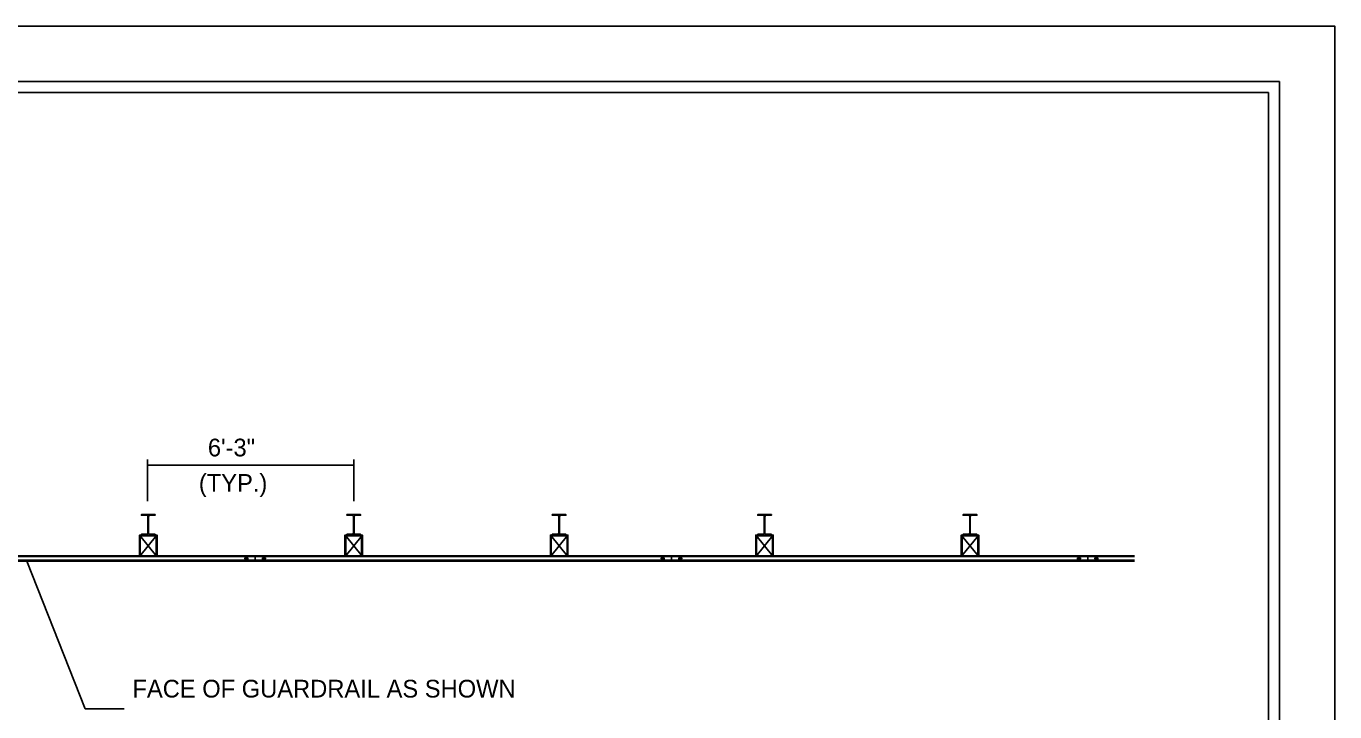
# Model space of a CAD drawing. Extents: x 0 to 1017, y -670 to 88.
# Drawn here: x 88.74 to 136, y 63.22 to 88 of the extents above; entities that cross this region are included whole.
import ezdxf

# ---------------------------------------------------------------- set-up
doc = ezdxf.new("R2010")
doc.units = 0
doc.layers.add('Border', color=7, linetype='Continuous')
doc.layers.add('Detail 1', color=7, linetype='Continuous')

msp = doc.modelspace()

# ---------------------------------------------------------------- linework, layer by layer
at = {"layer": 'Border'}
for points in [[(0, 88), (136, 88), (136, 0), (0, 0)], [(134, 86), (134, 70), (134, 2), (2, 2), (2, 86)], [(2.4, 85.6), (133.6, 85.6), (133.6, 2.4), (2.4, 2.4)]]:
    msp.add_lwpolyline(points, close=True, dxfattribs=at)
at = {"layer": 'Detail 1'}
for p, q in [((93.118, 70.842), (93.118, 72.337)), ((100.568, 70.842), (100.568, 72.337)), ((93.118, 72.134), (100.568, 72.134)), ((93.138, 70.283), (93.138, 69.683)), ((93.161, 69.683), (93.161, 70.283)), ((100.557, 70.283), (100.557, 69.683)), ((100.579, 69.683), (100.579, 70.283)), ((107.976, 70.283), (107.976, 69.683)), ((107.998, 69.683), (107.998, 70.283)), ((115.394, 70.283), (115.394, 69.683)), ((115.417, 69.683), (115.417, 70.283)), ((122.813, 70.283), (122.813, 69.683)), ((122.836, 69.683), (122.836, 70.283)), ((93.451, 68.846), (92.847, 69.601)), ((92.847, 68.846), (93.451, 69.601)), ((100.87, 68.846), (100.266, 69.601)), ((100.266, 68.846), (100.87, 69.601)), ((108.289, 68.846), (107.685, 69.601)), ((107.685, 68.846), (108.289, 69.601)), ((115.708, 68.846), (115.104, 69.601)), ((115.104, 68.846), (115.708, 69.601)), ((123.126, 68.846), (122.523, 69.601)), ((122.523, 68.846), (123.126, 69.601)), ((123.571, 68.861), (17.437, 68.861)), ((123.571, 68.832), (17.437, 68.832)), ((123.571, 68.7), (17.437, 68.7)), ((123.571, 68.671), (17.437, 68.671)), ((96.714, 68.805), (96.675, 68.805)), ((96.695, 68.805), (96.695, 68.726)), ((97.011, 68.873), (97.011, 68.658)), ((97.347, 68.805), (97.307, 68.805)), ((97.327, 68.805), (97.327, 68.726)), ((111.746, 68.805), (111.707, 68.805)), ((111.727, 68.805), (111.727, 68.726)), ((112.043, 68.873), (112.043, 68.658)), ((112.379, 68.805), (112.339, 68.805)), ((112.359, 68.805), (112.359, 68.726)), ((123.571, 68.861), (128.76, 68.861)), ((123.571, 68.832), (128.76, 68.832)), ((123.571, 68.7), (128.76, 68.7)), ((123.571, 68.671), (128.76, 68.671)), ((126.778, 68.805), (126.739, 68.805)), ((126.758, 68.805), (126.758, 68.726)), ((127.075, 68.873), (127.075, 68.658)), ((127.41, 68.805), (127.371, 68.805)), ((127.391, 68.805), (127.391, 68.726))]:
    msp.add_line(p, q, dxfattribs=at)
for points in [[(93.204, 70.326), (93.396, 70.326), (93.396, 70.353), (92.902, 70.353), (92.902, 70.326), (93.094, 70.326)], [(93.094, 70.326), (93.134, 70.303), (93.138, 70.283)], [(93.161, 70.283), (93.181, 70.32), (93.204, 70.326)], [(100.623, 70.326), (100.815, 70.326), (100.815, 70.353), (100.321, 70.353), (100.321, 70.326), (100.513, 70.326)], [(100.513, 70.326), (100.553, 70.303), (100.557, 70.283)], [(100.579, 70.283), (100.6, 70.32), (100.623, 70.326)], [(108.042, 70.326), (108.234, 70.326), (108.234, 70.353), (107.74, 70.353), (107.74, 70.326), (107.932, 70.326)], [(107.932, 70.326), (107.971, 70.303), (107.976, 70.283)], [(107.998, 70.283), (108.019, 70.32), (108.042, 70.326)], [(115.461, 70.326), (115.653, 70.326), (115.653, 70.353), (115.159, 70.353), (115.159, 70.326), (115.351, 70.326)], [(115.351, 70.326), (115.39, 70.303), (115.394, 70.283)], [(115.417, 70.283), (115.438, 70.32), (115.461, 70.326)], [(122.879, 70.326), (123.072, 70.326), (123.072, 70.353), (122.578, 70.353), (122.578, 70.326), (122.77, 70.326)], [(122.77, 70.326), (122.809, 70.303), (122.813, 70.283)], [(122.836, 70.283), (122.857, 70.32), (122.879, 70.326)], [(92.833, 69.613), (92.833, 68.832), (92.847, 68.846), (92.847, 69.601), (92.862, 69.586), (92.862, 68.861)], [(93.465, 69.613), (92.833, 69.613), (92.847, 69.601), (93.451, 69.601), (93.436, 69.586), (92.862, 69.586)], [(93.094, 69.64), (92.902, 69.64), (92.902, 69.613), (93.396, 69.613), (93.396, 69.64), (93.204, 69.64)], [(93.138, 69.683), (93.117, 69.644), (93.094, 69.64)], [(93.204, 69.64), (93.167, 69.66), (93.161, 69.683)], [(93.465, 68.832), (93.465, 69.613), (93.451, 69.601), (93.451, 68.846), (93.436, 68.861), (93.436, 69.586)], [(100.252, 69.613), (100.252, 68.832), (100.266, 68.846), (100.266, 69.601), (100.281, 69.586), (100.281, 68.861)], [(100.884, 69.613), (100.252, 69.613), (100.266, 69.601), (100.87, 69.601), (100.855, 69.586), (100.281, 69.586)], [(100.513, 69.64), (100.321, 69.64), (100.321, 69.613), (100.815, 69.613), (100.815, 69.64), (100.623, 69.64)], [(100.557, 69.683), (100.536, 69.644), (100.513, 69.64)], [(100.623, 69.64), (100.586, 69.66), (100.579, 69.683)], [(100.884, 68.832), (100.884, 69.613), (100.87, 69.601), (100.87, 68.846), (100.855, 68.861), (100.855, 69.586)], [(107.671, 69.613), (107.671, 68.832), (107.685, 68.846), (107.685, 69.601), (107.7, 69.586), (107.7, 68.861)], [(108.303, 69.613), (107.671, 69.613), (107.685, 69.601), (108.289, 69.601), (108.274, 69.586), (107.7, 69.586)], [(107.932, 69.64), (107.74, 69.64), (107.74, 69.613), (108.234, 69.613), (108.234, 69.64), (108.042, 69.64)], [(107.976, 69.683), (107.955, 69.644), (107.932, 69.64)], [(108.042, 69.64), (108.004, 69.66), (107.998, 69.683)], [(108.303, 68.832), (108.303, 69.613), (108.289, 69.601), (108.289, 68.846), (108.274, 68.861), (108.274, 69.586)], [(115.09, 69.613), (115.09, 68.832), (115.104, 68.846), (115.104, 69.601), (115.119, 69.586), (115.119, 68.861)], [(115.722, 69.613), (115.09, 69.613), (115.104, 69.601), (115.708, 69.601), (115.693, 69.586), (115.119, 69.586)], [(115.351, 69.64), (115.159, 69.64), (115.159, 69.613), (115.653, 69.613), (115.653, 69.64), (115.461, 69.64)], [(115.394, 69.683), (115.374, 69.644), (115.351, 69.64)], [(115.461, 69.64), (115.423, 69.66), (115.417, 69.683)], [(115.722, 68.832), (115.722, 69.613), (115.708, 69.601), (115.708, 68.846), (115.693, 68.861), (115.693, 69.586)], [(122.508, 69.613), (122.508, 68.832), (122.523, 68.846), (122.523, 69.601), (122.537, 69.586), (122.537, 68.861)], [(123.141, 69.613), (122.508, 69.613), (122.523, 69.601), (123.126, 69.601), (123.112, 69.586), (122.537, 69.586)], [(122.77, 69.64), (122.578, 69.64), (122.578, 69.613), (123.072, 69.613), (123.072, 69.64), (122.879, 69.64)], [(122.813, 69.683), (122.793, 69.644), (122.77, 69.64)], [(122.879, 69.64), (122.842, 69.66), (122.836, 69.683)], [(123.141, 68.832), (123.141, 69.613), (123.126, 69.601), (123.126, 68.846), (123.112, 68.861), (123.112, 69.586)], [(92.28, 63.337), (90.873, 63.337), (88.762, 68.671)], [(92.833, 68.832), (93.465, 68.832), (93.451, 68.846), (92.847, 68.846), (92.862, 68.861), (93.436, 68.861)], [(96.675, 68.805), (96.64, 68.786), (96.64, 68.747), (96.675, 68.726)], [(96.675, 68.726), (96.714, 68.726), (96.675, 68.726)], [(96.714, 68.726), (96.749, 68.747), (96.749, 68.786), (96.714, 68.805)], [(97.307, 68.805), (97.272, 68.786), (97.272, 68.747), (97.307, 68.726)], [(97.307, 68.726), (97.347, 68.726), (97.307, 68.726)], [(97.347, 68.726), (97.382, 68.747), (97.382, 68.786), (97.347, 68.805)], [(100.252, 68.832), (100.884, 68.832), (100.87, 68.846), (100.266, 68.846), (100.281, 68.861), (100.855, 68.861)], [(107.671, 68.832), (108.303, 68.832), (108.289, 68.846), (107.685, 68.846), (107.7, 68.861), (108.274, 68.861)], [(111.707, 68.805), (111.672, 68.786), (111.672, 68.747), (111.707, 68.726)], [(111.707, 68.726), (111.746, 68.726), (111.707, 68.726)], [(111.746, 68.726), (111.781, 68.747), (111.781, 68.786), (111.746, 68.805)], [(112.339, 68.805), (112.304, 68.786), (112.304, 68.747), (112.339, 68.726)], [(112.339, 68.726), (112.379, 68.726), (112.339, 68.726)], [(112.379, 68.726), (112.414, 68.747), (112.414, 68.786), (112.379, 68.805)], [(115.09, 68.832), (115.722, 68.832), (115.708, 68.846), (115.104, 68.846), (115.119, 68.861), (115.693, 68.861)], [(122.508, 68.832), (123.141, 68.832), (123.126, 68.846), (122.523, 68.846), (122.537, 68.861), (123.112, 68.861)], [(126.739, 68.805), (126.704, 68.786), (126.704, 68.747), (126.739, 68.726)], [(126.739, 68.726), (126.778, 68.726), (126.739, 68.726)], [(126.778, 68.726), (126.813, 68.747), (126.813, 68.786), (126.778, 68.805)], [(127.371, 68.805), (127.336, 68.786), (127.336, 68.747), (127.371, 68.726)], [(127.371, 68.726), (127.41, 68.726), (127.371, 68.726)], [(127.41, 68.726), (127.446, 68.747), (127.446, 68.786), (127.41, 68.805)]]:
    msp.add_lwpolyline(points, dxfattribs=at)

# ---------------------------------------------------------------- texts
for s, p in [('6\'-3"', (95.302, 72.454)), ('(TYP.)', (94.976, 71.174)), ('FACE OF GUARDRAIL AS SHOWN', (92.578, 63.741))]:
    msp.add_text(s, height=0.64, dxfattribs=at).set_placement(p)

doc.saveas('drawing.dxf')
